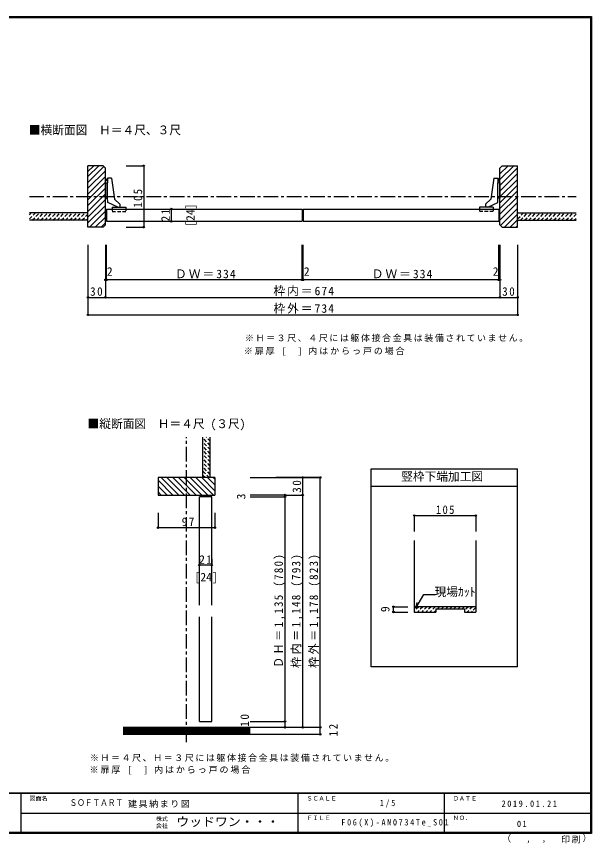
# Model space of a CAD drawing. Units: millimetres at full size, sheet at 1:5; details may follow other scales. Extents: x -973 to 977, y -718 to 696.
# Drawn here: x -5 to 977, y -718 to 696 of the extents above; entities that cross this region are included whole.
import ezdxf
from ezdxf.enums import TextEntityAlignment as Align

# ---------------------------------------------------------------- set-up
doc = ezdxf.new("R2010")
doc.units = ezdxf.units.MM
doc.header["$LTSCALE"] = 5
doc.header["$PDMODE"] = 32
doc.header["$PDSIZE"] = 2.5
doc.linetypes.add('CHAIN1', pattern=[8, 5, -1, 1, -1])
doc.linetypes.add('DASHED1', pattern=[1.8, 1.2, -0.6])
for name, color, linetype in [('0-1_通り芯', 4, 'CHAIN1'), ('0-3_仕上げ', 2, 'Continuous'), ('0-4_枠', 3, 'Continuous'), ('0-6_扉', 6, 'Continuous'), ('0-7_金物', 7, 'Continuous'), ('0-A_文字', 7, 'Continuous'), ('0-B_寸法', 7, 'Continuous'), ('0-C_ハッチ', 4, 'DASHED1'), ('F-0_補助線', 7, 'Continuous'), ('F-1_枠', 6, 'Continuous'), ('F-A_文字', 7, 'Continuous')]:
    doc.layers.add(name, color=color, linetype=linetype)
doc.styles.add('HGP明朝B', font='')
doc.styles.add('ＭＳ ゴシック', font='')
doc.styles.get('HGP明朝B').set_extended_font_data('HGP明朝B')
doc.styles.get('ＭＳ ゴシック').set_extended_font_data('MS Gothic')

msp = doc.modelspace()

# ---------------------------------------------------------------- linework, layer by layer
at = {"layer": '0-1_通り芯'}
for p, q in [((16.369, 388.25), (950.369, 388.25)), ((284.869, -544.796), (284.869, -23.214))]:
    msp.add_line(p, q, dxfattribs=at)
at = {"layer": '0-3_仕上げ'}
for p, q in [((116.369, 360.25), (16.369, 360.25)), ((850.369, 360.25), (950.369, 360.25)), ((116.369, 347.75), (16.369, 347.75)), ((850.369, 347.75), (950.369, 347.75)), ((312.869, -92.214), (312.869, -23.214)), ((325.369, -92.214), (325.369, -23.214)), ((176.89, -519.214), (393.369, -519.214)), ((176.369, -531.214), (393.369, -531.214))]:
    msp.add_line(p, q, dxfattribs=at)
at = {"layer": '0-3_仕上げ', "color": 7}
for p, q in [((176.369, -521.214), (393.369, -521.214)), ((176.369, -523.214), (393.369, -523.214)), ((393.369, -525.214), (176.369, -525.214)), ((393.369, -527.214), (176.369, -527.214)), ((393.369, -529.214), (176.369, -529.214))]:
    msp.add_line(p, q, dxfattribs=at)
at = {"layer": '0-4_枠'}
for p, q in [((142.369, 440.75), (116.369, 440.75)), ((116.369, 335.75), (116.369, 440.75)), ((142.369, 440.75), (146.369, 436.75)), ((824.369, 440.75), (820.369, 436.75)), ((824.369, 440.75), (850.369, 440.75)), ((850.369, 335.75), (850.369, 440.75)), ((146.369, 339.75), (146.369, 436.75)), ((820.369, 339.75), (820.369, 436.75)), ((146.369, 339.75), (142.369, 335.75)), ((142.369, 335.75), (116.369, 335.75)), ((600.369, -77.214), (850.369, -77.214)), ((600.369, -415.718), (600.369, -77.214)), ((850.369, -415.718), (850.369, -77.214)), ((236.369, -92.214), (236.369, -122.214)), ((333.369, -92.214), (236.369, -92.214)), ((333.369, -92.214), (333.369, -122.214)), ((600.369, -107.214), (850.369, -107.214)), ((236.369, -122.214), (333.369, -122.214)), ((674.054, -199.822), (674.054, -322.188)), ((779.054, -199.822), (779.054, -322.188)), ((779.054, -313.188), (674.054, -313.188)), ((674.054, -322.188), (710.554, -322.188)), ((710.554, -316.488), (710.554, -322.188)), ((710.554, -316.488), (759.554, -316.488)), ((759.554, -316.488), (759.554, -322.188)), ((759.554, -322.188), (779.054, -322.188)), ((850.369, -415.718), (600.369, -415.718))]:
    msp.add_line(p, q, dxfattribs=at)
at = {"layer": '0-4_枠', "color": 4}
for p, q in [((674.054, -157.202), (779.054, -157.202)), ((674.054, -157.202), (674.054, -184.335)), ((779.054, -157.202), (779.054, -184.335)), ((638.479, -322.188), (638.479, -313.188)), ((638.479, -313.188), (662.942, -313.188)), ((638.479, -322.188), (662.942, -322.188))]:
    msp.add_line(p, q, dxfattribs=at)
at = {"layer": '0-4_枠', "color": 7}
for p, q in [((676.555, -315.471), (690.122, -291.971)), ((690.122, -291.971), (710.472, -291.971)), ((676.555, -315.471), (679.143, -305.812))]:
    msp.add_line(p, q, dxfattribs=at)
at = {"layer": '0-4_枠', "color": 4, "linetype": 'DASHED1'}
for p, q in [((681.486, -313.188), (674.054, -320.62)), ((688.557, -313.188), (679.557, -322.188)), ((695.628, -313.188), (686.628, -322.188)), ((702.699, -313.188), (693.699, -322.188)), ((709.77, -313.188), (700.77, -322.188)), ((710.554, -319.476), (707.841, -322.188)), ((716.841, -313.188), (713.541, -316.488)), ((723.912, -313.188), (720.612, -316.488)), ((730.983, -313.188), (727.683, -316.488)), ((738.054, -313.188), (734.754, -316.488)), ((745.125, -313.188), (741.825, -316.488)), ((752.196, -313.188), (748.896, -316.488)), ((759.267, -313.188), (755.967, -316.488)), ((766.339, -313.188), (759.554, -319.973)), ((773.41, -313.188), (764.41, -322.188)), ((779.054, -314.615), (771.481, -322.188))]:
    msp.add_line(p, q, dxfattribs=at)
at = {"layer": '0-4_枠'}
msp.add_lwpolyline([(820.369, 339.75), (824.369, 335.75), (850.369, 335.75)], dxfattribs=at)
at = {"layer": '0-4_枠', "color": 7}
for p in [(674.054, -157.202), (779.054, -157.202), (638.479, -313.188), (638.479, -322.188)]:
    msp.add_point(p, dxfattribs=at)
at = {"layer": '0-6_扉'}
for p, q in [((148.369, 366.75), (482.369, 366.75)), ((148.369, 366.75), (148.369, 345.75)), ((482.369, 366.75), (482.369, 345.75)), ((484.369, 366.75), (818.369, 366.75)), ((484.369, 366.75), (484.369, 345.75)), ((818.369, 366.75), (818.369, 345.75)), ((148.369, 345.75), (482.369, 345.75)), ((484.369, 345.75), (818.369, 345.75)), ((327.869, -125.214), (306.869, -125.214)), ((306.869, -310.214), (306.869, -125.214)), ((327.869, -310.214), (327.869, -125.214)), ((306.869, -509.214), (306.869, -330.214)), ((327.869, -509.214), (327.869, -330.214)), ((306.869, -509.214), (327.869, -509.214))]:
    msp.add_line(p, q, dxfattribs=at)
at = {"layer": '0-7_金物'}
for p, q in [((146.369, 411.491), (146.369, 385.591)), ((146.369, 411.491), (150.119, 411.491)), ((148.351, 417.853), (148.136, 415.06)), ((149.563, 414.822), (148.136, 415.06)), ((148.351, 417.853), (149.979, 419.073)), ((156.97, 419.492), (149.97, 419.541)), ((149.97, 419.541), (150.119, 411.491)), ((150.119, 385.591), (150.119, 411.491)), ((156.97, 419.492), (161.89, 383.501)), ((809.768, 419.492), (804.849, 383.501)), ((809.768, 419.492), (816.768, 419.541)), ((816.768, 419.541), (816.619, 411.491)), ((820.369, 411.491), (816.619, 411.491)), ((816.619, 385.591), (816.619, 411.491)), ((818.387, 417.853), (816.76, 419.073)), ((817.175, 414.822), (818.602, 415.06)), ((818.387, 417.853), (818.602, 415.06)), ((820.369, 411.491), (820.369, 385.591)), ((146.369, 385.591), (150.122, 385.591)), ((150.17, 377.734), (150.119, 386.041)), ((161.89, 383.501), (170.983, 374.812)), ((804.849, 383.501), (795.755, 374.812)), ((816.568, 377.734), (816.619, 386.041)), ((820.369, 385.591), (816.616, 385.591)), ((167.348, 369.75), (150.17, 377.734)), ((157.762, 369.75), (181.312, 369.75)), ((170.983, 374.812), (171.224, 369.75)), ((808.977, 369.75), (785.427, 369.75)), ((795.755, 374.812), (795.514, 369.75)), ((799.39, 369.75), (816.568, 377.734))]:
    msp.add_line(p, q, dxfattribs=at)
at = {"layer": '0-7_金物', "linetype": 'DASHED1'}
for p, q in [((157.762, 369.75), (157.762, 362.76)), ((181.312, 369.75), (181.312, 362.76)), ((785.427, 369.75), (785.427, 362.76)), ((808.977, 369.75), (808.977, 362.76)), ((157.762, 362.76), (181.312, 362.76)), ((808.977, 362.76), (785.427, 362.76))]:
    msp.add_line(p, q, dxfattribs=at)
at = {"layer": '0-7_金物'}
for points in [[(149.563, 414.822), (149.563, 416.034), (150.031, 416.268)], [(817.175, 414.822), (817.175, 416.034), (816.708, 416.268)]]:
    msp.add_lwpolyline(points, dxfattribs=at)
at = {"layer": '0-B_寸法', "color": 4}
for p, q in [((246.904, 366.75), (258.798, 366.75)), ((258.798, 366.75), (258.798, 345.75)), ((246.904, 345.75), (258.798, 345.75)), ((181.803, 335.75), (211.803, 335.75)), ((116.369, 305.75), (116.369, 185.75)), ((146.369, 305.75), (146.369, 215.75)), ((148.369, 245.75), (148.369, 305.75)), ((482.369, 245.75), (482.369, 305.75)), ((484.369, 245.75), (484.369, 305.75)), ((818.369, 245.75), (818.369, 305.75)), ((820.369, 245.75), (820.369, 305.75)), ((820.369, 305.75), (820.369, 215.75)), ((850.369, 305.75), (850.369, 185.75)), ((820.369, 245.75), (146.369, 245.75)), ((116.369, 215.75), (850.369, 215.75)), ((116.369, 185.75), (850.369, 185.75)), ((393.369, -92.214), (513.369, -92.214)), ((513.369, -92.213), (437.369, -92.213)), ((483.369, -519.214), (483.369, -92.214)), ((513.369, -531.214), (513.369, -92.214)), ((453.369, -122.214), (393.369, -122.214)), ((393.369, -125.214), (453.369, -125.214)), ((453.369, -122.214), (483.369, -122.214)), ((453.369, -519.214), (453.369, -122.214)), ((236.369, -152.674), (236.369, -178.045)), ((333.369, -152.674), (333.369, -178.045)), ((333.369, -178.045), (236.369, -178.045)), ((306.869, -231.298), (306.869, -242.214)), ((327.869, -231.298), (327.869, -242.214)), ((327.869, -242.214), (306.869, -242.214)), ((393.369, -509.214), (453.369, -509.214)), ((393.369, -519.214), (483.369, -519.214)), ((453.369, -519.214), (513.369, -519.214)), ((393.369, -531.214), (513.369, -531.214))]:
    msp.add_line(p, q, dxfattribs=at)
msp.add_lwpolyline([(181.803, 440.75), (211.803, 440.75), (211.803, 335.75)], dxfattribs=at)
at = {"layer": '0-B_寸法'}
for p in [(211.803, 440.75), (258.798, 366.75), (258.798, 345.75), (211.803, 335.75), (146.369, 245.75), (148.369, 245.75), (482.369, 245.75), (484.369, 245.75), (818.369, 245.75), (820.369, 245.75), (116.369, 215.75), (146.369, 215.75), (820.369, 215.75), (850.369, 215.75), (116.369, 185.75), (850.369, 185.75), (483.369, -92.214), (513.369, -92.213), (513.369, -92.214), (453.369, -122.214), (453.369, -125.214), (483.369, -122.214), (236.369, -178.045), (333.369, -178.045), (306.869, -242.214), (327.869, -242.214), (453.369, -509.214), (453.369, -519.214), (483.369, -519.214), (483.369, -519.214), (513.369, -519.214), (513.369, -531.214)]:
    msp.add_point(p, dxfattribs=at)
at = {"layer": '0-C_ハッチ', "linetype": 'Continuous'}
for p, q in [((116.369, 422.1), (135.019, 440.75)), ((116.369, 430.838), (126.281, 440.75)), ((116.369, 412.201), (143.644, 439.475)), ((820.369, 427.024), (834.095, 440.75)), ((820.369, 417.124), (843.995, 440.75)), ((116.369, 402.301), (146.369, 432.301)), ((820.369, 407.225), (850.369, 437.225)), ((820.369, 397.325), (850.369, 427.325)), ((116.369, 392.402), (146.369, 422.402)), ((116.369, 382.502), (146.369, 412.502)), ((820.369, 387.426), (850.369, 417.426)), ((116.369, 372.603), (146.369, 402.603)), ((820.369, 377.526), (850.369, 407.526)), ((820.369, 367.627), (850.369, 397.627)), ((116.369, 362.703), (146.369, 392.703)), ((116.369, 352.804), (146.369, 382.804)), ((820.369, 357.727), (850.369, 387.727)), ((116.369, 342.904), (146.369, 372.904)), ((820.369, 347.828), (850.369, 377.828)), ((821.28, 338.839), (850.369, 367.928)), ((119.114, 335.75), (146.369, 363.005)), ((828.09, 335.75), (850.369, 358.029)), ((129.014, 335.75), (146.369, 353.105)), ((138.913, 335.75), (146.369, 343.206)), ((837.99, 335.75), (850.369, 348.129)), ((847.889, 335.75), (850.369, 338.23)), ((261.641, -122.214), (236.369, -96.942)), ((271.541, -122.214), (241.541, -92.214)), ((281.44, -122.214), (251.44, -92.214)), ((291.34, -122.214), (261.34, -92.214)), ((301.239, -122.214), (271.239, -92.214)), ((311.139, -122.214), (281.139, -92.214)), ((321.038, -122.214), (291.038, -92.214)), ((330.938, -122.214), (300.938, -92.214)), ((333.369, -114.746), (310.837, -92.214)), ((333.369, -104.846), (320.737, -92.214)), ((333.369, -94.947), (330.636, -92.214)), ((251.742, -122.214), (236.369, -106.841)), ((241.842, -122.214), (236.369, -116.741))]:
    msp.add_line(p, q, dxfattribs=at)
at = {"layer": '0-C_ハッチ'}
for p, q in [((16.369, 356.898), (19.722, 360.25)), ((16.369, 349.827), (26.793, 360.25)), ((21.364, 347.75), (33.864, 360.25)), ((28.435, 347.75), (40.935, 360.25)), ((35.506, 347.75), (48.006, 360.25)), ((42.577, 347.75), (55.077, 360.25)), ((49.648, 347.75), (62.148, 360.25)), ((56.719, 347.75), (69.219, 360.25)), ((63.79, 347.75), (76.29, 360.25)), ((70.861, 347.75), (83.361, 360.25)), ((77.932, 347.75), (90.432, 360.25)), ((85.003, 347.75), (97.503, 360.25)), ((92.074, 347.75), (104.574, 360.25)), ((99.145, 347.75), (111.645, 360.25)), ((106.216, 347.75), (116.369, 357.903)), ((850.369, 349.824), (860.796, 360.25)), ((855.366, 347.75), (867.867, 360.25)), ((862.438, 347.75), (874.938, 360.25)), ((869.509, 347.75), (882.009, 360.25)), ((876.58, 347.75), (889.08, 360.25)), ((883.651, 347.75), (896.151, 360.25)), ((890.722, 347.75), (903.222, 360.25)), ((897.793, 347.75), (910.293, 360.25)), ((904.864, 347.75), (917.364, 360.25)), ((911.935, 347.75), (924.435, 360.25)), ((919.006, 347.75), (931.506, 360.25)), ((926.077, 347.75), (938.577, 360.25)), ((933.148, 347.75), (945.648, 360.25)), ((940.219, 347.75), (950.369, 357.9)), ((113.287, 347.75), (116.369, 350.832)), ((947.29, 347.75), (950.369, 350.829)), ((325.369, -37.412), (312.869, -24.912)), ((325.369, -30.341), (318.242, -23.214)), ((325.369, -44.483), (312.869, -31.983)), ((325.369, -51.554), (312.869, -39.054)), ((325.369, -58.625), (312.869, -46.125)), ((325.369, -65.696), (312.869, -53.196)), ((325.369, -72.767), (312.869, -60.267)), ((325.369, -79.838), (312.869, -67.338)), ((325.369, -86.909), (312.869, -74.409)), ((323.603, -92.214), (312.869, -81.48)), ((316.532, -92.214), (312.869, -88.551))]:
    msp.add_line(p, q, dxfattribs=at)
at = {"layer": 'F-1_枠'}
for p, q in [((-973.347, 695.833), (976.653, 695.833)), ((-973.347, 695), (976.653, 695)), ((-973.347, 694.167), (976.653, 694.167)), ((974.986, 695.833), (974.986, -700.833)), ((975.82, 695.833), (975.82, -700.833)), ((976.653, 695.833), (976.653, -700.833)), ((976.653, -631.667), (-973.347, -631.667)), ((976.653, -632.5), (-973.347, -632.5)), ((1.653, -632.5), (1.653, -699.167)), ((474.986, -632.5), (474.986, -699.167)), ((724.986, -632.5), (724.986, -699.167)), ((1.653, -665.833), (974.986, -665.834)), ((976.653, -699.167), (-973.347, -699.167)), ((976.653, -700), (-973.347, -700)), ((976.653, -700.833), (-973.347, -700.833))]:
    msp.add_line(p, q, dxfattribs=at)

# ---------------------------------------------------------------- texts
at = {"layer": '0-4_枠', "color": 7, "style": 'ＭＳ ゴシック'}
for s, p in [('竪枠下端加工図', (651.619, -102.214)), ('現場ｶｯﾄ', (708.653, -299.471))]:
    msp.add_text(s, height=14.66, dxfattribs=at).set_placement(p, align=Align.BOTTOM_LEFT)
msp.add_text('9', height=14.66, rotation=90, dxfattribs=at).set_placement((635.979, -322.365), align=Align.BOTTOM_LEFT)
at = {"layer": '0-4_枠', "color": 7, "insert": (710.864, -154.702), "char_height": 14.66, "attachment_point": 7, "style": 'ＭＳ ゴシック'}
msp.add_mtext('\\T1.27;\\W0.9;105', dxfattribs=at)
at = {"layer": '0-A_文字', "style": 'ＭＳ ゴシック'}
for s, p in [('■横断面図\u3000Ｈ＝４尺、３尺', (15.528, 490.073)), ('■縦断面図\u3000Ｈ＝４尺 (３尺)', (115.833, -12.127)), ('[24]', (298.452, -274.203))]:
    msp.add_text(s, height=14.66, dxfattribs=at).set_placement(p, align=Align.BOTTOM_LEFT)
msp.add_text('[24]', height=14.66, rotation=90, dxfattribs=at).set_placement((303.259, 336.349), align=Align.BOTTOM_LEFT)
at = {"layer": '0-A_文字', "char_height": 11, "attachment_point": 7, "style": 'ＭＳ ゴシック'}
for insert in [(382.79, 116.093), (119.184, -599.735)]:
    msp.add_mtext('\\T1.21;※扉厚\\~[\\~\\~]\\~内はからっ戸の場合', dxfattribs=dict(at, insert=insert))
at = {"layer": '0-B_寸法', "style": 'ＭＳ ゴシック'}
for p in [(148.656, 248.25), (485.231, 248.25), (807.928, 248.25)]:
    msp.add_text('2', height=14.66, dxfattribs=at).set_placement(p, align=Align.BOTTOM_LEFT)
msp.add_text('3', height=14.66, rotation=90, dxfattribs=at).set_placement((389.819, -129.627), align=Align.BOTTOM_LEFT)
at = {"layer": '0-B_寸法', "char_height": 14.66, "attachment_point": 7, "rotation": 90, "style": 'ＭＳ ゴシック'}
for s, insert in [('\\T1.27;\\W0.9;105', (209.303, 369.25)), ('\\T1.27;\\W0.95;21', (256.298, 345.625)), ('\\T1.27;\\W0.95;30', (480.869, -118.3)), ('\\T1.22;\\W0.95;ＤＨ＝1,135\\~(780)', (453.369, -417.822)), ('\\T1.22;\\W0.95;枠内＝1,148\\~(793)', (483.369, -417.822)), ('\\T1.22;\\W0.95;枠外＝1,178\\~(823)', (513.369, -417.822)), ('\\T1.27;\\W0.95;10', (391.757, -518.101)), ('\\T1.27;\\W0.95;12', (542.947, -534.768))]:
    msp.add_mtext(s, dxfattribs=dict(at, insert=insert))
at = {"layer": '0-B_寸法', "attachment_point": 7, "style": 'ＭＳ ゴシック'}
for s, insert, char_height in [('\\T1.17;ＤＷ＝334', (265.369, 248.25), 14.66), ('\\T1.17;ＤＷ＝334', (601.369, 248.25), 14.66), ('\\T1.27;\\W0.95;30', (120.119, 218.25), 14.66), ('\\T1.17;枠内＝674', (433.369, 217.75), 14.66), ('\\T1.27;\\W0.95;30', (824.119, 218.25), 14.66), ('\\T1.17;枠外＝734', (433.369, 187.75), 14.66), ('\\T1.17;※Ｈ＝３尺、４尺には躯体接合金具は装備されていません。', (384.725, 139.5), 11), ('\\T1.27;\\W0.95;97', (276.744, -175.545), 14.66), ('\\T1.27;\\W0.95;21', (306.744, -239.714), 14.66), ('\\T1.17;※Ｈ＝４尺、Ｈ＝３尺には躯体接合金具は装備されていません。', (119.791, -578.198), 11)]:
    msp.add_mtext(s, dxfattribs=dict(at, insert=insert, char_height=char_height))
at = {"layer": 'F-0_補助線', "style": 'HGP明朝B', "width": 0.85}
msp.add_text('ＳＯＦＴＡＲＴ', height=11, dxfattribs=at).set_placement((84.986, -656.798), align=Align.BOTTOM_LEFT)
at = {"layer": 'F-0_補助線', "insert": (185.035, -656.798), "char_height": 11, "attachment_point": 7, "style": 'ＭＳ ゴシック'}
msp.add_mtext('\\T1.17;建具納まり図', dxfattribs=at)
at = {"layer": 'F-A_文字', "style": 'ＭＳ ゴシック'}
for s, height, p in [('図面名', 7.331, (16.653, -646.667)), ('ＳＣＡＬＥ', 7.331, (489.986, -646.667)), ('ＤＡＴＥ', 7.331, (739.986, -646.667)), ('株式', 7.331, (232.486, -681.5)), ('ＦＩＬＥ', 7.331, (489.986, -680)), ('ＮＯ．', 7.331, (739.986, -680.001)), ('会社', 7.331, (232.486, -693.5)), ('（', 11, (823.992, -718.052)), ('）', 11, (961.387, -717.355)), (',', 11, (865.199, -718.052)), (',', 11, (891.686, -717.588))]:
    msp.add_text(s, height=height, dxfattribs=at).set_placement(p, align=Align.BOTTOM_LEFT)
at = {"layer": 'F-A_文字', "style": 'ＭＳ ゴシック', "width": 1.1}
msp.add_text('ウッドワン・・・', height=14.66, dxfattribs=at).set_placement((267.486, -692.5), align=Align.BOTTOM_LEFT)
at = {"layer": 'F-A_文字', "char_height": 11, "attachment_point": 7, "style": 'ＭＳ ゴシック'}
for s, insert in [('\\T1.38;\\W0.9;1/5', (614.986, -656.667)), ('\\T1.39;\\W0.85;2019.01.21', (823.111, -655.417)), ('\\T1.4;\\W0.85;F06(X)-AN0734Te_S01', (549.361, -690.001)), ('\\T1.36;\\W0.9;01', (849.361, -690.001)), ('\\T1.17;印刷', (924.678, -717.82))]:
    msp.add_mtext(s, dxfattribs=dict(at, insert=insert))

doc.saveas('drawing.dxf')
